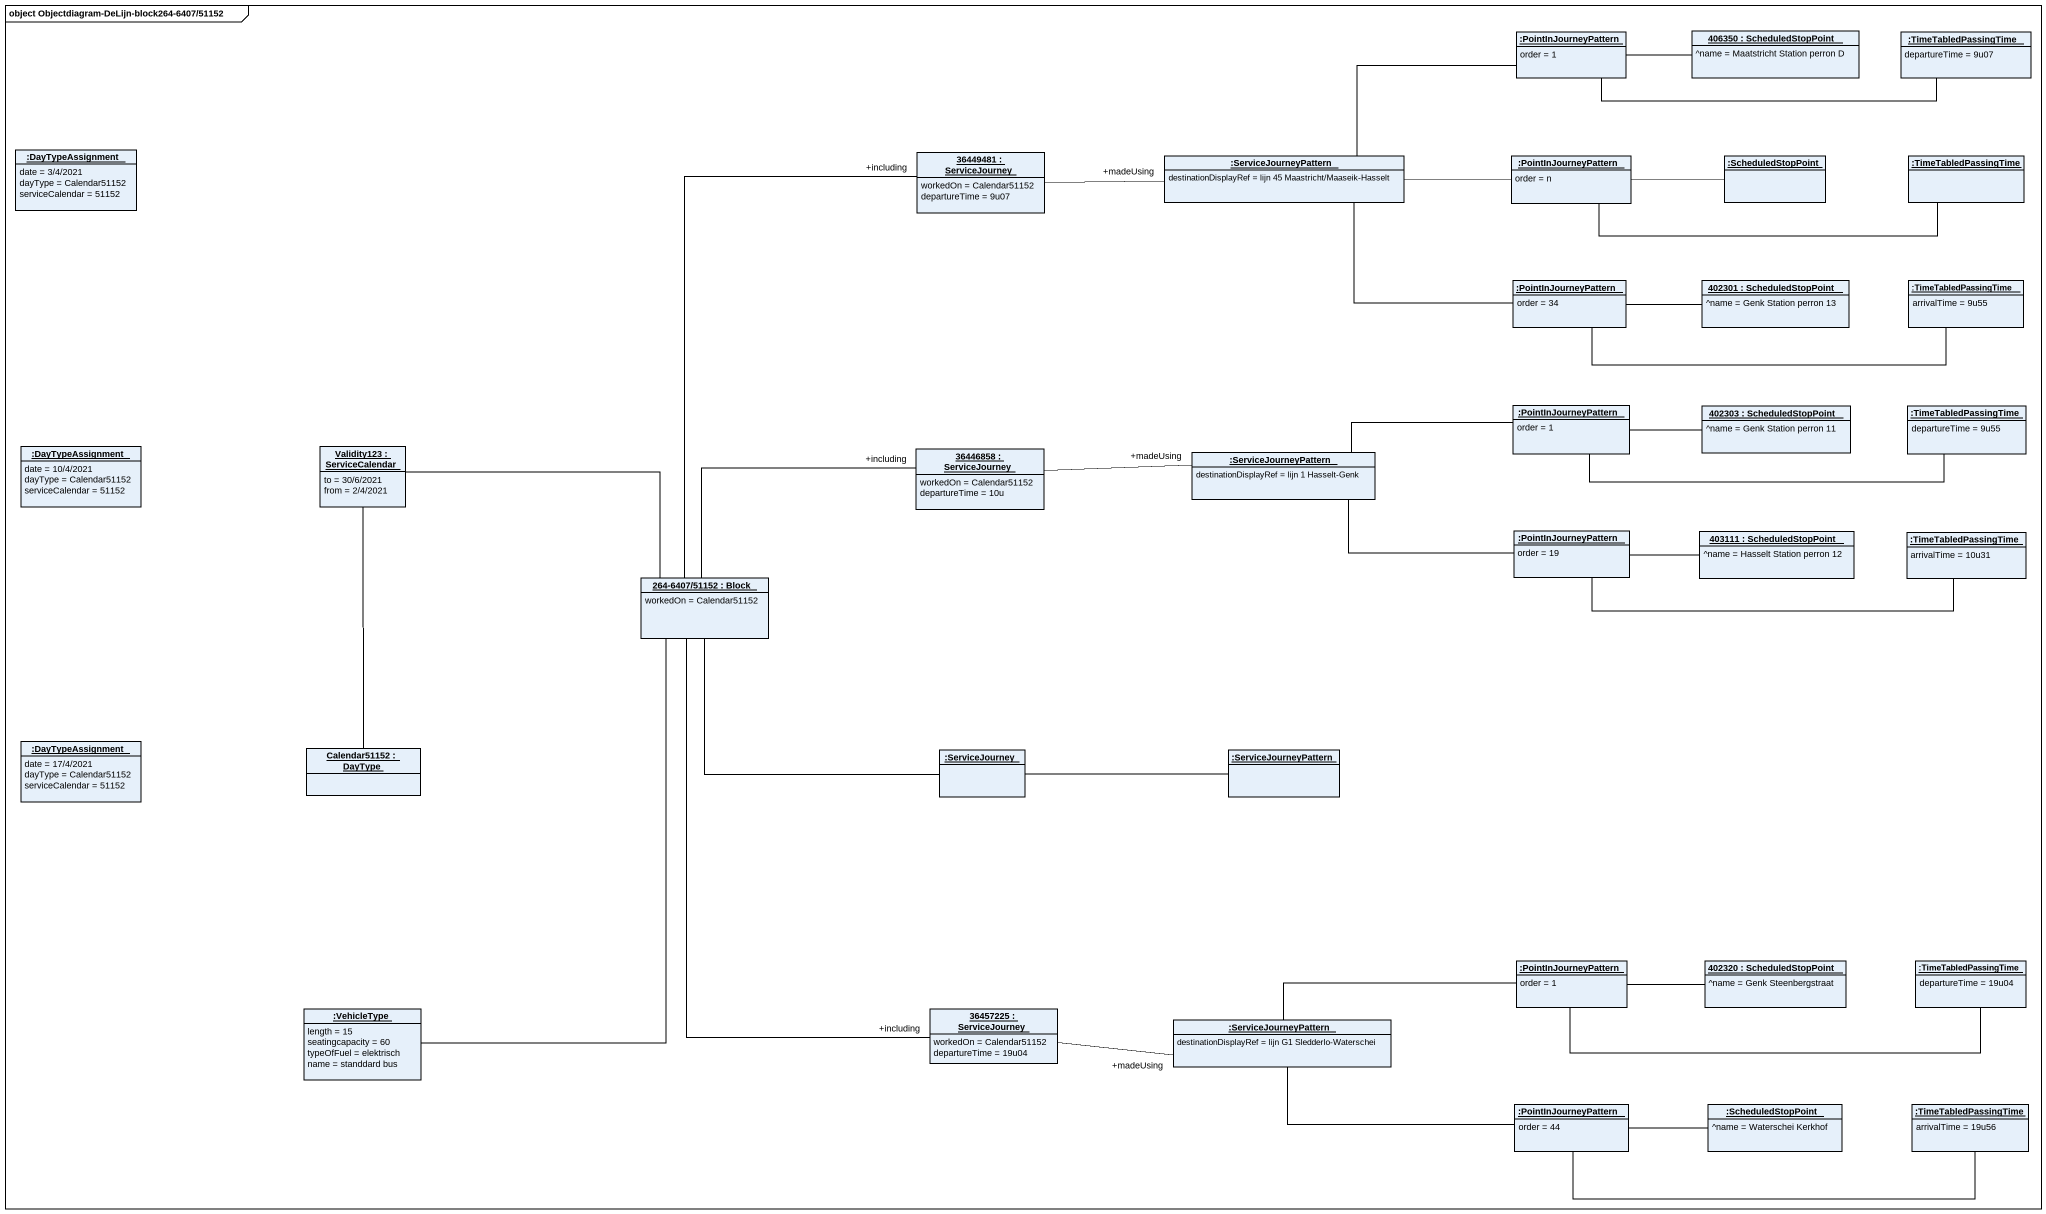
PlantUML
@startuml
mainframe object Objectdiagram-DeLijn-block264-6407/51152
hide circle
hide empty members
object "406350 : ScheduledStopPoint" as o406350 {
  ^name = Maatstricht Station perron D
}
object ":PointInJourneyPattern" as PointInJourneyPattern {
  order = 1
}
object ":TimeTabledPassingTime" as TimeTabledPassingTime {
  departureTime = 9u07
}
object ":DayTypeAssignment" as DayTypeAssignment {
  date = 3/4/2021
  dayType = Calendar51152
  serviceCalendar = 51152
}
object "36449481 : ServiceJourney" as o36449481 {
  workedOn = Calendar51152
  departureTime = 9u07
}
object ":ServiceJourneyPattern" as ServiceJourneyPattern {
  destinationDisplayRef = lijn 45 Maastricht/Maaseik-Hasselt
}
object ":PointInJourneyPattern" as PointInJourneyPattern_2 {
  order = n
}
object ":ScheduledStopPoint" as ScheduledStopPoint
object ":TimeTabledPassingTime" as TimeTabledPassingTime_2
object ":PointInJourneyPattern" as PointInJourneyPattern_3 {
  order = 34
}
object "402301 : ScheduledStopPoint" as o402301 {
  ^name = Genk Station perron 13
}
object ":TimeTabledPassingTime" as TimeTabledPassingTime_3 {
  arrivalTime = 9u55
}
object ":PointInJourneyPattern" as PointInJourneyPattern_4 {
  order = 1
}
object "402303 : ScheduledStopPoint" as o402303 {
  ^name = Genk Station perron 11
}
object ":TimeTabledPassingTime" as TimeTabledPassingTime_4 {
  departureTime = 9u55
}
object ":DayTypeAssignment" as DayTypeAssignment_2 {
  date = 10/4/2021
  dayType = Calendar51152
  serviceCalendar = 51152
}
object "Validity123 : ServiceCalendar" as Validity123 {
  to = 30/6/2021
  from = 2/4/2021
}
object "36446858 : ServiceJourney" as o36446858 {
  workedOn = Calendar51152
  departureTime = 10u
}
object ":ServiceJourneyPattern" as ServiceJourneyPattern_2 {
  destinationDisplayRef = lijn 1 Hasselt-Genk
}
object ":PointInJourneyPattern" as PointInJourneyPattern_5 {
  order = 19
}
object "403111 : ScheduledStopPoint" as o403111 {
  ^name = Hasselt Station perron 12
}
object ":TimeTabledPassingTime" as TimeTabledPassingTime_5 {
  arrivalTime = 10u31
}
object "264-6407/51152 : Block" as o264_6407_51152 {
  workedOn = Calendar51152
}
object ":DayTypeAssignment" as DayTypeAssignment_3 {
  date = 17/4/2021
  dayType = Calendar51152
  serviceCalendar = 51152
}
object "Calendar51152 : DayType" as Calendar51152
object ":ServiceJourney" as ServiceJourney
object ":ServiceJourneyPattern" as ServiceJourneyPattern_3
object ":PointInJourneyPattern" as PointInJourneyPattern_6 {
  order = 1
}
object "402320 : ScheduledStopPoint" as o402320 {
  ^name = Genk Steenbergstraat
}
object ":TimeTabledPassingTime" as TimeTabledPassingTime_6 {
  departureTime = 19u04
}
object ":VehicleType" as VehicleType {
  length = 15
  seatingcapacity = 60
  typeOfFuel = elektrisch
  name = standdard bus
}
object "36457225 : ServiceJourney" as o36457225 {
  workedOn = Calendar51152
  departureTime = 19u04
}
object ":ServiceJourneyPattern" as ServiceJourneyPattern_4 {
  destinationDisplayRef = lijn G1 Sledderlo-Waterschei
}
object ":PointInJourneyPattern" as PointInJourneyPattern_7 {
  order = 44
}
object ":ScheduledStopPoint" as ScheduledStopPoint_2 {
  ^name = Waterschei Kerkhof
}
object ":TimeTabledPassingTime" as TimeTabledPassingTime_7 {
  arrivalTime = 19u56
}
PointInJourneyPattern -right- o406350
PointInJourneyPattern -right- TimeTabledPassingTime
o36449481 -right- "+madeUsing" ServiceJourneyPattern
ServiceJourneyPattern -right- PointInJourneyPattern
ServiceJourneyPattern -right- PointInJourneyPattern_2
ServiceJourneyPattern -right- PointInJourneyPattern_3
PointInJourneyPattern_2 -right- ScheduledStopPoint
PointInJourneyPattern_2 -right- TimeTabledPassingTime_2
PointInJourneyPattern_3 -right- o402301
PointInJourneyPattern_3 -right- TimeTabledPassingTime_3
PointInJourneyPattern_4 -right- o402303
PointInJourneyPattern_4 -right- TimeTabledPassingTime_4
Validity123 -- Calendar51152
o36446858 -right- "+madeUsing" ServiceJourneyPattern_2
ServiceJourneyPattern_2 -right- PointInJourneyPattern_4
ServiceJourneyPattern_2 -right- PointInJourneyPattern_5
PointInJourneyPattern_5 -right- o403111
PointInJourneyPattern_5 -right- TimeTabledPassingTime_5
o264_6407_51152 -up- "+including" o36449481
o264_6407_51152 -left- Validity123
o264_6407_51152 -right- "+including" o36446858
o264_6407_51152 -right- ServiceJourney
o264_6407_51152 -- VehicleType
o264_6407_51152 -- "+including" o36457225
ServiceJourney -right- ServiceJourneyPattern_3
PointInJourneyPattern_6 -right- o402320
PointInJourneyPattern_6 -right- TimeTabledPassingTime_6
o36457225 -right- "+madeUsing" ServiceJourneyPattern_4
ServiceJourneyPattern_4 -right- PointInJourneyPattern_6
ServiceJourneyPattern_4 -right- PointInJourneyPattern_7
PointInJourneyPattern_7 -right- ScheduledStopPoint_2
PointInJourneyPattern_7 -right- TimeTabledPassingTime_7
@enduml
